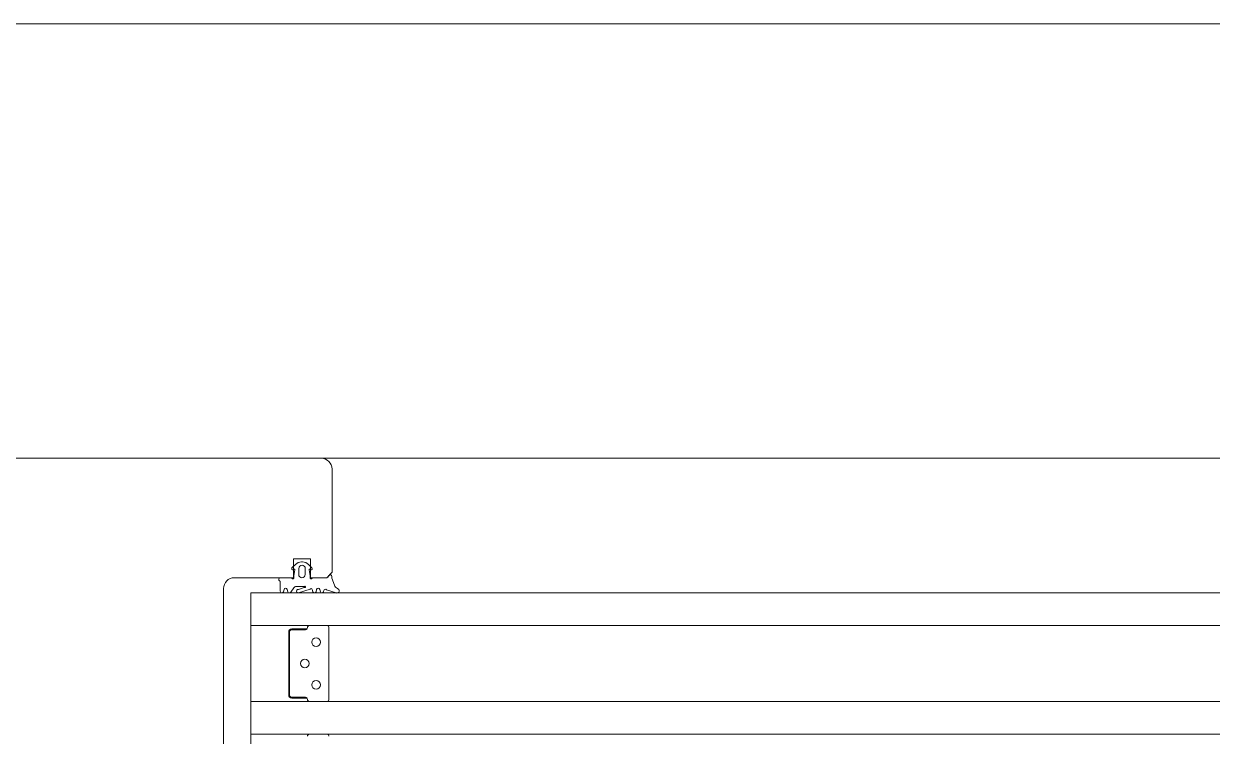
# Model space of a CAD drawing. Header units: metres. Extents: x 0.003 to 0.843, y 0.003 to 0.597.
# Drawn here: x 0.533424 to 0.537803, y 0.205174 to 0.207797 of the extents above; entities that cross this region are included whole.
import ezdxf

# ---------------------------------------------------------------- set-up
doc = ezdxf.new("R2010")
doc.units = ezdxf.units.M
doc.linetypes.add('AUSGEZOGEN', pattern=[0])
doc.linetypes.add('PUNKT', pattern=[6.35, 0, -6.35])
doc.layers.add('Fenster', color=7, linetype='AUSGEZOGEN', lineweight=18)
doc.layers.add('Vorhangbrett', color=7, linetype='AUSGEZOGEN', lineweight=13)

msp = doc.modelspace()

# ---------------------------------------------------------------- linework, layer by layer
at = {"layer": 'Fenster', "color": 7, "linetype": 'AUSGEZOGEN', "lineweight": 13}
for p, q in [((0.5345199762482378, 0.2061973561297478), (0.5330999762799796, 0.2061973585997016)), ((0.5624399945077183, 0.2061973693521282), (0.534519976248245, 0.2061973602753333)), ((0.5345599755167939, 0.2057773560695596), (0.5345599761777675, 0.2061573560610655)), ((0.534412186632145, 0.2057931124744996), (0.534425562471985, 0.2058065060373811)), ((0.5344179754851798, 0.2057573563170021), (0.5344179756069382, 0.2058273563154376)), ((0.5344179756069382, 0.2058273563154376), (0.5344799756055525, 0.2058273562075947)), ((0.5344467779658666, 0.2058153091224108), (0.5344513025146814, 0.205815305904136)), ((0.5344725102405695, 0.2058065059535038), (0.5344858860325515, 0.2057931123428279)), ((0.5344799756055525, 0.2058273562075947), (0.534479975483794, 0.2057573562091593)), ((0.534199975490053, 0.2057573566961923), (0.5344179754851798, 0.2057573563170021)), ((0.5343690399320077, 0.2057572795278352), (0.5344052465596717, 0.2057572794771468)), ((0.5344200179148996, 0.2057885569330443), (0.5344170191447716, 0.2057868231431672)), ((0.5344370456506876, 0.205769313476776), (0.5344370604880024, 0.2057914466500279)), ((0.5344610563706229, 0.2057913012208282), (0.5344610422272249, 0.2057692980520374)), ((0.5344810534974519, 0.2057868230287636), (0.5344780547335192, 0.2057885568293554)), ((0.534479975483794, 0.2057573562091593), (0.5345399754824529, 0.2057573561047953)), ((0.5344928259769861, 0.2057572793206773), (0.5345391408096154, 0.2057572792359597)), ((0.5345399754824529, 0.2057573561047953), (0.5345599755167939, 0.2057773560695596)), ((0.5345440557267599, 0.205759837768735), (0.5345481252370067, 0.2057656496101658)), ((0.5345590401429499, 0.2057622091955746), (0.5345590401394615, 0.2057602568486437)), ((0.5345590401394615, 0.2057602568486437), (0.5345590401359813, 0.2057583087545895)), ((0.53455919636036, 0.2057558138102518), (0.5345683545447829, 0.2057298992849005)), ((0.5341599739254832, 0.2048573567858867), (0.5341599754213708, 0.2057173567666627)), ((0.5343690400477397, 0.2057072795336194), (0.5343690401112948, 0.205742114287727)), ((0.5343830023752234, 0.2057138130570143), (0.5343808355996593, 0.205705726598309)), ((0.5343967602315495, 0.2057057265698582), (0.5343945934848798, 0.2057138130363055)), ((0.5344192989699988, 0.205720279450813), (0.5344077519360989, 0.2057042794645236)), ((0.5344582627123268, 0.2057252793810885), (0.534427959232776, 0.2057252794352289)), ((0.5344357457273452, 0.2057141754748068), (0.534453182371159, 0.2057203581163322)), ((0.5344789076409086, 0.2057148323064999), (0.534435917254827, 0.2057012794169623)), ((0.5344892415680954, 0.2057057264099367), (0.5344870748214259, 0.2057138128763841)), ((0.5345029994533155, 0.2057138128479333), (0.5345008326777518, 0.2057057263892284)), ((0.5345167573096419, 0.2057057263607772), (0.5345145905629723, 0.2057138128272245)), ((0.5345747525497522, 0.2057012791750572), (0.5345393497114961, 0.2057132603100249)), ((0.5345798773021473, 0.2057179063262461), (0.534585226701697, 0.2057144525469881)), ((0.534259975390761, 0.2057013607376007), (0.5626999936346444, 0.2057013689099058)), ((0.5342599753907536, 0.2057013565885245), (0.5342599751820251, 0.2055813565912067)), ((0.534529579023261, 0.2057103189837617), (0.5345283484192983, 0.2057057263400684)), ((0.5626999934259159, 0.205581368912588), (0.5342599751820323, 0.2055813607402829)), ((0.5342599746949922, 0.2053013565974657), (0.5342599751820251, 0.2055813565912067)), ((0.5345405751757528, 0.2055813561031304), (0.5344769751771746, 0.2055813562137564)), ((0.53439997513802, 0.2055578563482154), (0.5343999747327385, 0.205324856353424)), ((0.5344035751379391, 0.205557856341954), (0.5344035747326579, 0.205324856347162)), ((0.5344035747326579, 0.205324856347162), (0.5344035751379391, 0.205557856341954)), ((0.5344677751563334, 0.2055692562300297), (0.5344113751575943, 0.2055692563281314)), ((0.5344613751502146, 0.2055656562412418), (0.5344113751513322, 0.2055656563282123)), ((0.5344113751513322, 0.2055656563282123), (0.5344613751502146, 0.2055656562412418)), ((0.5344677751558833, 0.2055689975306732), (0.5344677751563334, 0.2055692562300297)), ((0.5344691751637817, 0.2055735562274981), (0.5344691751637817, 0.2055735562274981)), ((0.5345483747021125, 0.2053091560956473), (0.5345483751620113, 0.2055735560897374)), ((0.5342599744862635, 0.2051813566001479), (0.5342599746949922, 0.2053013565974657)), ((0.5626999929388828, 0.205301368918847), (0.5342599746949993, 0.2053013607465423)), ((0.5344113747189163, 0.205317056333769), (0.5344613747177986, 0.2053170562467986)), ((0.5344613747177986, 0.2053170562467986), (0.5344113747189163, 0.205317056333769)), ((0.5344113747126545, 0.2053134563338495), (0.5344677747113937, 0.2053134562357468)), ((0.5344677747113937, 0.2053134562357468), (0.5344677747118437, 0.2053137149351033)), ((0.5344691747040569, 0.2053092562334054), (0.5344691747040569, 0.2053092562334054)), ((0.5344769746901411, 0.2053013562200149), (0.5345405746887197, 0.2053013561093889)), ((0.5342599744862707, 0.205181360749225), (0.5626999927301544, 0.2051813689215292)), ((0.5342599739992303, 0.2049013566064073), (0.5342599744862635, 0.2051813566001479)), ((0.5344691744680198, 0.2051735562364393), (0.5344691744680198, 0.2051735562364393)), ((0.5345405744799913, 0.2051813561120717), (0.5344769744814128, 0.2051813562226976))]:
    msp.add_line(p, q, dxfattribs=at)
for centre in [(0.5345007750696692, 0.2055198561737329), (0.5344595749340469, 0.2054413562471513), (0.5345007747965828, 0.205362856177242)]:
    msp.add_circle(centre, 1.599999964237213e-05, dxfattribs=at)
for centre, radius, start, end in [((0.5345199761786616, 0.2061573561306408), 3.999999910593032e-05, 9.966138939567454e-05, 89.99990033954322), ((0.5344467974747052, 0.2057852958222901), 3.001330646089038e-05, 90.03724262119201, 135.0334602217751), ((0.5344490580376658, 0.2057913093135329), 1.199833568615641e-05, 359.9613548179158, 179.3441612605457), ((0.5344512829057526, 0.2057853035488869), 3.000236165644154e-05, 44.96633504876043, 89.96255264922968), ((0.5341999754204768, 0.2057173566970863), 3.999999910593032e-05, 89.99990033954322, 179.9999003386106), ((0.534369039923608, 0.2057512795279689), 5.99999986588471e-06, 89.99991978746934, 246.4229948381442), ((0.5344052465418058, 0.2057472794773698), 9.999999776518972e-06, 45.62214287194384, 89.99989763511752), ((0.5344150166081875, 0.2057902856972868), 3.999929225092771e-06, 135.0324001148497, 300.0425499511834), ((0.5344150378536004, 0.2057572857687632), 3.999845012336788e-06, 225.622143200917, 2.720852417931134), ((0.5344991565936161, 0.2057612833904476), 8.021383202948764e-05, 161.7762385167497, 182.7208520873326), ((0.5344210193601254, 0.2057868260037257), 1.999752196213105e-06, 346.7768133407108, 120.0519263574813), ((0.5344490439806902, 0.2057693706908075), 1.19984664144861e-05, 180.2732128300767, 359.6531289700081), ((0.5344770532821084, 0.2057868259036149), 1.99975219618e-06, 59.94786890777218, 193.2229819313331), ((0.5343989159573496, 0.205761283569538), 8.021383202929643e-05, 357.2796186556688, 18.22355675347531), ((0.5344830346830222, 0.2057572856473061), 3.999845071054933e-06, 177.2653970942042, 314.3776523995946), ((0.5344830560464086, 0.2057902855757278), 3.999929225091269e-06, 239.9572453201935, 44.96739515605376), ((0.5344928259591201, 0.2057472793209007), 9.999999776539726e-06, 89.99989763511752, 134.3776523985802), ((0.5345391408205904, 0.2057632792358249), 5.999999865911402e-06, 269.9998951975404, 324.9999003340365), ((0.5345530401431764, 0.2057622081430744), 5.999999865903836e-06, 0.01005063233349149, 144.9999003334284), ((0.5345790401355348, 0.2057583087188572), 1.999999955336422e-05, 179.9998976361359, 187.1660551047337), ((0.5343650401113842, 0.2057421142948732), 3.999999910624642e-06, 0.000102367424582002, 66.42299483976072), ((0.5343887979272773, 0.2057122601324239), 5.999999865885808e-06, 14.99989763544061, 164.9998976354251), ((0.53442795921491, 0.2057152794354519), 9.999999776428021e-06, 89.99989763511752, 149.9998976354972), ((0.5344355231640043, 0.2057077233448967), 6.455967380041497e-06, 88.0243909906773, 273.4996749569124), ((0.5344577572511625, 0.2057101296281075), 1.120497650215132e-05, 81.47895593531715, 114.0974612773555), ((0.5344594105018686, 0.2057234070502426), 2.196142897805106e-06, 270.1831577716398, 121.5094256328085), ((0.5344827799252111, 0.2057126297104268), 4.45488666257836e-06, 15.40191501962225, 150.3683253624735), ((0.5345087950053694, 0.2057122599233425), 5.99999986592597e-06, 14.99989763542222, 164.9998976356811), ((0.534535374575315, 0.2057087660591705), 5.999999865881322e-06, 48.50744590750734, 164.9998976354251), ((0.5345846905170502, 0.2057340628069214), 1.685819994912878e-05, 194.2984682604623, 253.4105566343847), ((0.53457757510429, 0.2057097856477339), 8.96252707212366e-06, 251.6435070468542, 31.38005205723258), ((0.5343750400476057, 0.2057072795228991), 5.999999865896488e-06, 179.9998976361359, 344.9998976351507), ((0.5344025557891523, 0.2057072794737395), 5.999999865883179e-06, 194.9998976351846, 329.9998976355223), ((0.534495037125698, 0.2057072793138181), 5.999999865885974e-06, 194.9998976351846, 344.9998976354067), ((0.5345225528672446, 0.2057072792646581), 5.999999865885974e-06, 194.9998976351846, 344.9998976356811), ((0.5344769751636074, 0.2055735562139302), 7.799999825644773e-06, 89.99990033935566, 179.9999003422677), ((0.5345405751621856, 0.2055735561033042), 7.799999825662962e-06, 9.9657732298288e-05, 89.99990033935566), ((0.5344113751377649, 0.2055578563283861), 1.139999974518432e-05, 89.9999003398278, 179.9999003386106), ((0.5344113751377649, 0.2055578563283861), 7.799999825662962e-06, 89.99990033935566, 179.9999003422677), ((0.5344113751377649, 0.2055578563283861), 7.799999825653868e-06, 89.99990033935566, 179.9999003422677), ((0.5344613751637819, 0.205573456241067), 7.799999825654436e-06, 269.9999003393556, 9.9657732298288e-05), ((0.5344613751637819, 0.205573456241067), 7.799999825662962e-06, 269.9999003393556, 325.1360623853069), ((0.5344113747324839, 0.2053248563335941), 1.139999974519342e-05, 179.9999003386106, 269.9999003392698), ((0.5344113747324839, 0.2053248563335941), 7.799999825653868e-06, 179.9999003422677, 269.9999003393556), ((0.5344113747324839, 0.2053248563335941), 7.799999825662962e-06, 179.9999003422677, 269.9999003393556), ((0.5344613747042313, 0.2053092562469723), 7.799999825662962e-06, 9.9657732298288e-05, 89.99990033935566), ((0.5344613747042313, 0.2053092562469723), 7.799999825663252e-06, 34.86373829389704, 89.99990033935566), ((0.5344769747037088, 0.2053091562198405), 7.799999825662962e-06, 179.9999003422677, 269.9999003393556), ((0.534540574702287, 0.2053091561092141), 7.799999825662962e-06, 269.9999003393556, 9.9657732298288e-05), ((0.5344769744678456, 0.2051735562228713), 7.799999825662962e-06, 89.99990033935566, 179.9999003422677), ((0.5345405744664239, 0.2051735561122449), 7.799999825662962e-06, 9.9657732298288e-05, 89.99990033935566)]:
    msp.add_arc(centre, radius, start, end, dxfattribs=at)
at = {"layer": 'Vorhangbrett', "color": 191, "linetype": 'PUNKT', "lineweight": 13, "true_color": 0xbe96ea}
msp.add_line((0.4948599890060729, 0.2077973624074153), (0.6308599859662359, 0.2077973624074153), dxfattribs=at)

doc.saveas('drawing.dxf')
